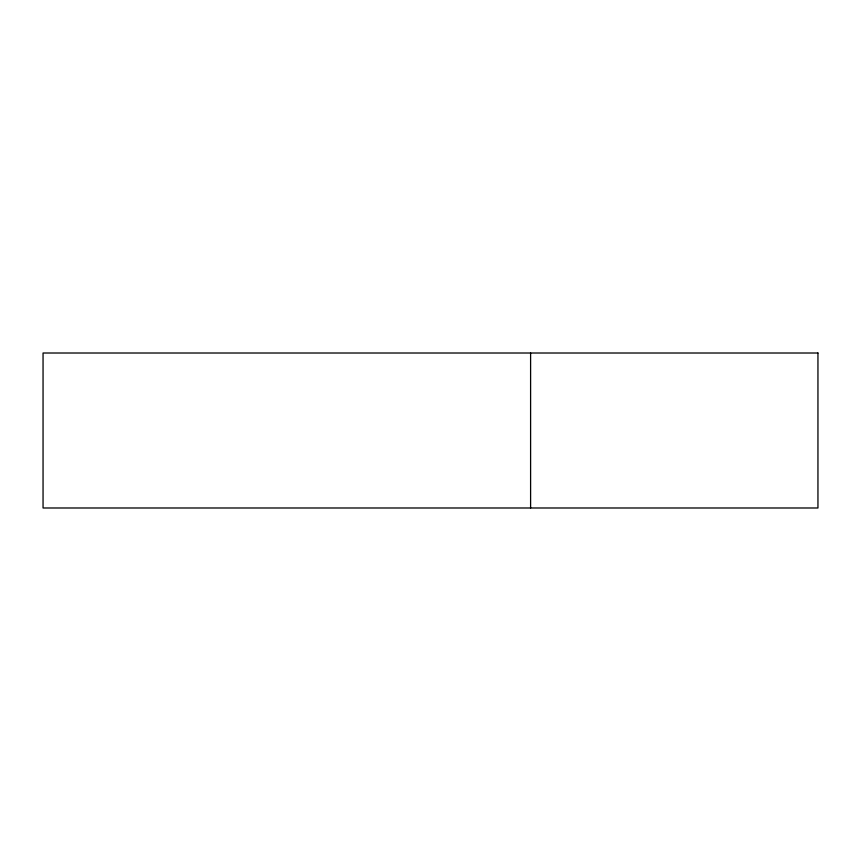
<?xml version="1.0" encoding="UTF-8"?>
<svg xmlns="http://www.w3.org/2000/svg" width="861" height="861" viewBox="0 0 861 861"><rect width="100%" height="100%" fill="white"/><g stroke="black" fill="none" stroke-linecap="round" stroke-linejoin="round"><path stroke-width="1.29" d="M530.602 353.01L530.602 507.99M817.95 353.01L43.05 353.01L43.05 507.99L817.95 507.99L817.95 353.01"/></g></svg>
